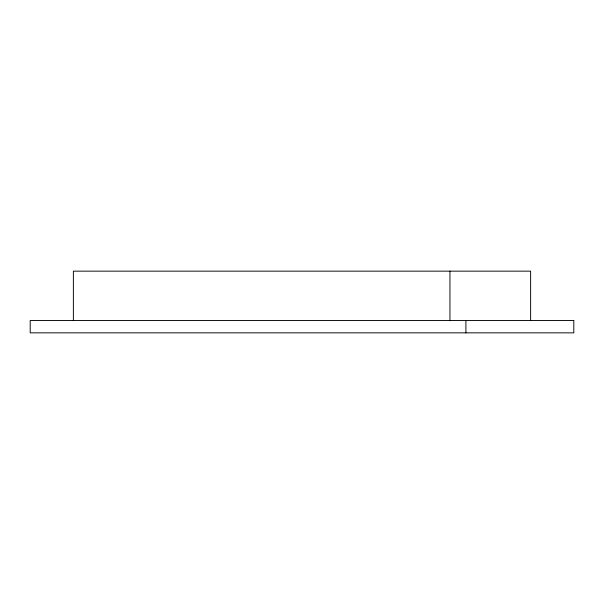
<?xml version="1.0" encoding="UTF-8"?>
<svg xmlns="http://www.w3.org/2000/svg" width="604" height="604" viewBox="0 0 604 604"><rect width="100%" height="100%" fill="white"/><g stroke="black" fill="none" stroke-linecap="round" stroke-linejoin="round"><path stroke-width="0.91" d="M530.622 320.694L530.622 271.151L73.378 271.151L73.378 320.694M465.903 320.513L465.903 332.849M449.942 271.151L449.942 320.694M573.8 320.513L30.2 320.513L30.2 332.849L573.8 332.849L573.8 320.513"/></g></svg>
